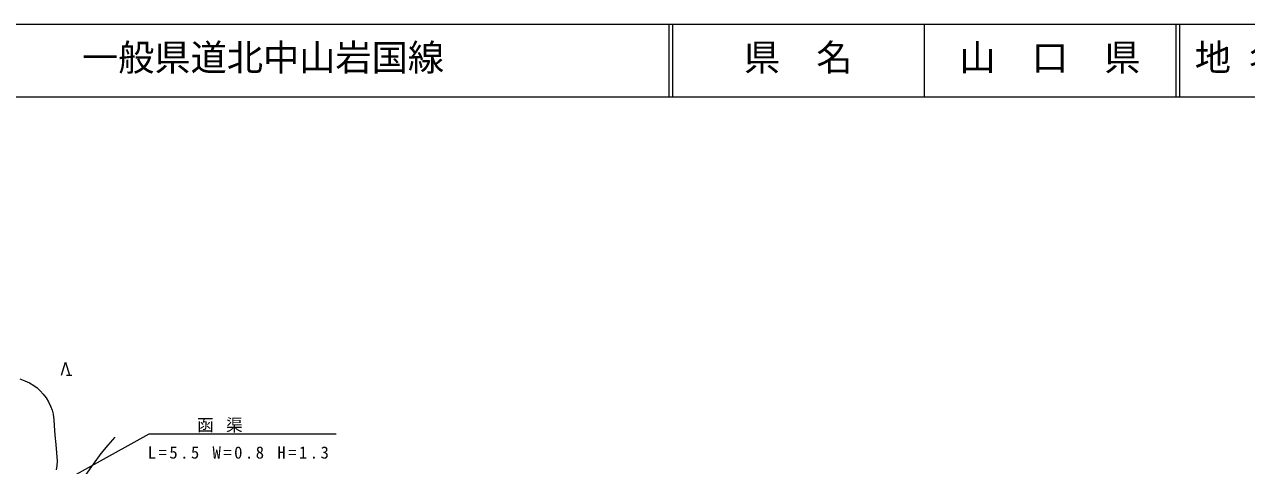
# Model space of a CAD drawing. Units: millimetres, scale not verified. Extents: x -625 to 700064, y -625 to 362743.
# Drawn here: x 228861 to 397590, y 301844 to 362743 of the extents above; entities that cross this region are included whole.
import ezdxf
from ezdxf.enums import TextEntityAlignment as Align

# ---------------------------------------------------------------- set-up
doc = ezdxf.new("R2010")
doc.units = ezdxf.units.MM
doc.header["$LTSCALE"] = 1000
doc.layers.add('S-SUV', color=7, linetype='Continuous', lineweight=13)
doc.styles.add('ＭＳ ゴシック', font='')
doc.styles.get('ＭＳ ゴシック').set_extended_font_data('MS Gothic')

msp = doc.modelspace()

# ---------------------------------------------------------------- linework, layer by layer
at = {"layer": 'S-SUV'}
for p, q in [((700064, 362743), (60064, 362743)), ((317814, 362743), (317814, 352743)), ((318314, 362743), (318314, 352743)), ((353064, 362743), (353064, 352743)), ((387814, 362743), (387814, 352743)), ((388314, 362743), (388314, 352743)), ((60064, 352743), (700064, 352743)), ((233962, 314336), (234511, 316131)), ((234511, 316131), (235060, 314336)), ((234687, 314336), (235407, 314336)), ((228225, 313829), (228935, 313557)), ((228935, 313557), (229547, 313259)), ((229547, 313259), (230138, 312905)), ((230138, 312905), (230605, 312562)), ((230605, 312562), (231041, 312165)), ((231041, 312165), (231464, 311698)), ((231464, 311698), (231848, 311183)), ((231848, 311183), (232188, 310624)), ((232188, 310624), (232479, 310030)), ((232479, 310030), (232682, 309489)), ((232682, 309489), (232826, 308931)), ((232826, 308931), (232935, 308152)), ((232935, 308152), (232984, 307353)), ((232984, 307353), (233048, 306041)), ((228888, 296717), (246073, 306203)), ((233048, 306041), (233172, 304740)), ((240400, 304636), (241370, 305751)), ((246073, 306203), (271920, 306203)), ((233172, 304740), (233295, 303603)), ((239465, 303491), (240400, 304636)), ((233295, 303603), (233359, 302462)), ((233359, 302462), (233337, 301866)), ((237369, 300593), (238391, 302058)), ((238391, 302058), (239465, 303491)), ((233337, 301866), (233255, 301267))]:
    msp.add_line(p, q, dxfattribs=at)

# ---------------------------------------------------------------- texts
at = {"layer": 'S-SUV', "style": 'ＭＳ ゴシック'}
for s, p in [('一般県道北中山岩国線', (236798, 355243)), ('県\u3000名', (328189, 355243)), ('山\u3000口\u3000県', (357939, 355243)), ('地 名', (390443, 355243))]:
    msp.add_text(s, height=3666, dxfattribs=at).set_placement(p, align=Align.BOTTOM_LEFT)
at = {"layer": 'S-SUV', "char_height": 1686, "attachment_point": 7, "style": 'ＭＳ ゴシック'}
for s, insert in [('\\T1.74;函渠', (252696, 306407)), ('\\T1.3;L=5.5\\~W=0.8\\~H=1.3', (245884, 302774))]:
    msp.add_mtext(s, dxfattribs=dict(at, insert=insert))

doc.saveas('drawing.dxf')
